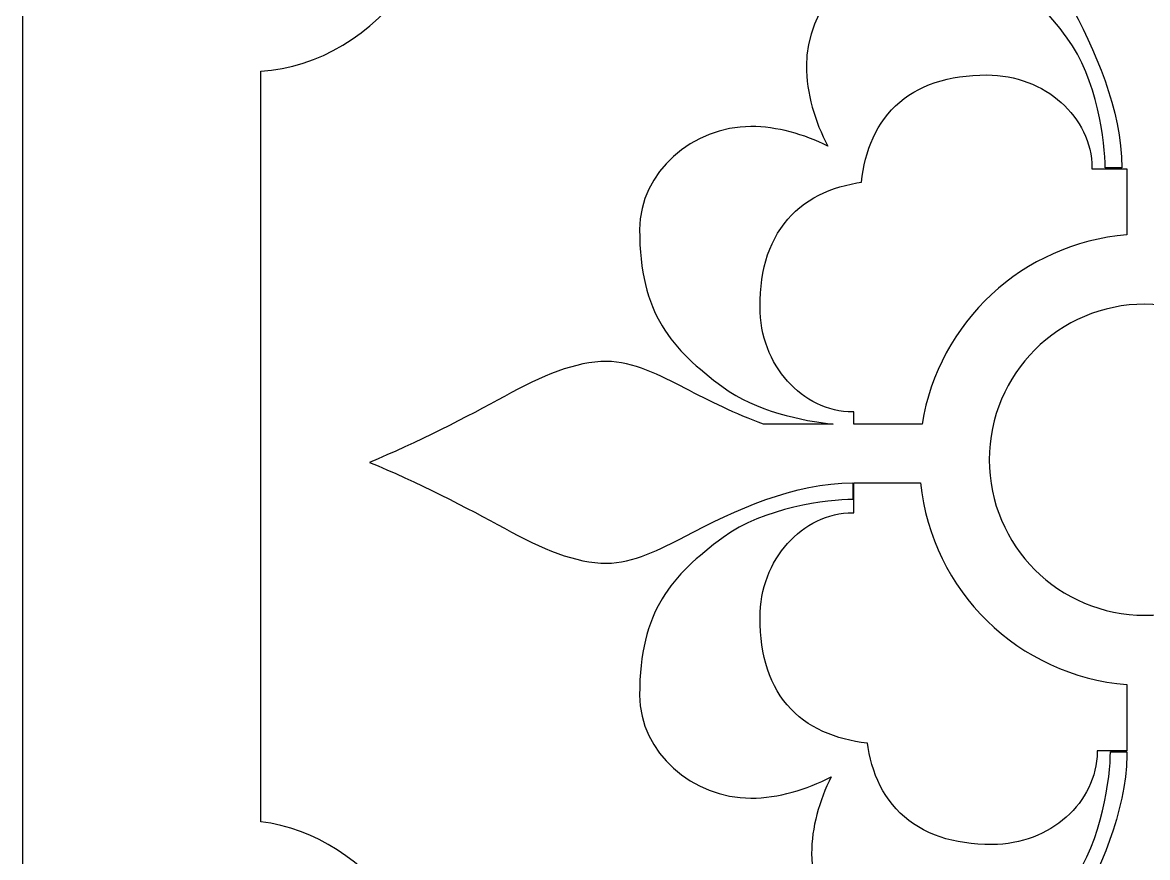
# Model space of a CAD drawing. Header units: centimetres. Extents: x 13.8 to 19.6, y -9 to 9.
# Drawn here: x 13.816 to 15.408, y 0.677 to 1.86 of the extents above; entities that cross this region are included whole.
import ezdxf

# ---------------------------------------------------------------- set-up
doc = ezdxf.new("R2010")
doc.units = ezdxf.units.CM
doc.header["$MEASUREMENT"] = 0
doc.layers.add('layer 1', color=7, linetype='Continuous')

msp = doc.modelspace()

# ---------------------------------------------------------------- linework, layer by layer
at = {"layer": 'layer 1', "color": 250, "lineweight": 30}
for points, knots in [([(13.81568, -9.00019), (13.81568, -9.00019), (13.81568, -7.7491), (13.81568, -7.7491), (13.81568, -7.7491), (13.81568, -7.7491), (13.81568, -7.63661), (13.81568, -7.63661), (13.81568, -7.63661), (13.81568, -7.63661), (13.81568, -7.23319), (13.81568, -7.23319), (13.81568, -7.23319), (13.81568, -7.23319), (13.81568, -7.03897), (13.81568, -7.03897), (13.81568, -7.03897), (13.81568, -7.03897), (13.81568, -5.26695), (13.81568, -5.26695), (13.81568, -5.26695), (13.81568, -5.26695), (13.81568, -5.15446), (13.81568, -5.15446), (13.81568, -5.15446), (13.81568, -5.15446), (13.81568, -4.75104), (13.81568, -4.75104), (13.81568, -4.75104), (13.81568, -4.75104), (13.81568, -4.55682), (13.81568, -4.55682), (13.81568, -4.55682), (13.81568, -4.55682), (13.81568, -2.7848), (13.81568, -2.7848), (13.81568, -2.7848), (13.81568, -2.7848), (13.81568, -2.67231), (13.81568, -2.67231), (13.81568, -2.67231), (13.81568, -2.67231), (13.81568, -2.26889), (13.81568, -2.26889), (13.81568, -2.26889), (13.81568, -2.26889), (13.81568, -2.07467), (13.81568, -2.07467), (13.81568, -2.07467), (13.81568, -2.07467), (13.81568, -0.30265), (13.81568, -0.30265), (13.81568, -0.30265), (13.81568, -0.30265), (13.81568, -0.19016), (13.81568, -0.19016), (13.81568, -0.19016), (13.81568, -0.19016), (13.81568, 0.21326), (13.81568, 0.21326), (13.81568, 0.21326), (13.81568, 0.21326), (13.81568, 0.40748), (13.81568, 0.40748), (13.81568, 0.40748), (13.81568, 0.40748), (13.81568, 2.1795), (13.81568, 2.1795), (13.81568, 2.1795), (13.81568, 2.1795), (13.81568, 2.29199), (13.81568, 2.29199), (13.81568, 2.29199), (13.81568, 2.29199), (13.81568, 2.69541), (13.81568, 2.69541), (13.81568, 2.69541), (13.81568, 2.69541), (13.81568, 2.88963), (13.81568, 2.88963), (13.81568, 2.88963), (13.81568, 2.88963), (13.81568, 4.66165), (13.81568, 4.66165), (13.81568, 4.66165), (13.81568, 4.66165), (13.81568, 4.77414), (13.81568, 4.77414), (13.81568, 4.77414), (13.81568, 4.77414), (13.81568, 5.17756), (13.81568, 5.17756), (13.81568, 5.17756), (13.81568, 5.17756), (13.81568, 5.37178), (13.81568, 5.37178), (13.81568, 5.37178), (13.81568, 5.37178), (13.81568, 7.1438), (13.81568, 7.1438), (13.81568, 7.1438), (13.81568, 7.1438), (13.81568, 7.25629), (13.81568, 7.25629), (13.81568, 7.25629), (13.81568, 7.25629), (13.81568, 7.65971), (13.81568, 7.65971), (13.81568, 7.65971), (13.81568, 7.65971), (13.81568, 7.85393), (13.81568, 7.85393), (13.81568, 7.85393), (13.81568, 7.85393), (13.81568, 9.00077), (13.81568, 9.00077), (13.81568, 9.00077), (13.81568, 9.00077), (14.6889, 9.00077), (14.6889, 9.00077), (14.6889, 9.00077), (14.6889, 9.00077), (14.8859, 9.00077), (14.8859, 9.00077), (14.8859, 9.00077), (14.8859, 9.00077), (15.37838, 9.00077), (15.37838, 9.00077), (15.37838, 9.00077), (15.37838, 9.00077), (15.46164, 9.00077), (15.46164, 9.00077), (15.46164, 9.00077), (15.46164, 9.00077), (15.9263, 9.00077), (15.9263, 9.00077), (15.9263, 9.00077), (15.9263, 9.00077), (16.1189, 9.00077), (16.1189, 9.00077), (16.1189, 9.00077), (16.1189, 9.00077), (17.32165, 9.00077), (17.32165, 9.00077), (17.32165, 9.00077), (17.32165, 9.00077), (17.51865, 9.00077), (17.51865, 9.00077), (17.51865, 9.00077), (17.51865, 9.00077), (18.01113, 9.00077), (18.01113, 9.00077), (18.01113, 9.00077), (18.01113, 9.00077), (18.09439, 9.00077), (18.09439, 9.00077), (18.09439, 9.00077), (18.09439, 9.00077), (18.55905, 9.00077), (18.55905, 9.00077), (18.55905, 9.00077), (18.55905, 9.00077), (18.75165, 9.00077), (18.75165, 9.00077), (18.75165, 9.00077), (18.75165, 9.00077), (19.62498, 9.00077), (19.62498, 9.00077), (19.62498, 9.00077), (19.62498, 9.00077), (19.62498, 7.78696), (19.62498, 7.78696), (19.62498, 7.78696), (19.62498, 7.78696), (19.62498, 7.67444), (19.62498, 7.67444), (19.62498, 7.67444), (19.62498, 7.67444), (19.62498, 7.27121), (19.62498, 7.27121), (19.62498, 7.27121), (19.62498, 7.27121), (19.62498, 7.0909), (19.62498, 7.0909), (19.62498, 7.0909), (19.62498, 7.0909), (19.62498, 5.25821), (19.62498, 5.25821), (19.62498, 5.25821), (19.62498, 5.25821), (19.62498, 5.1457), (19.62498, 5.1457), (19.62498, 5.1457), (19.62498, 5.1457), (19.62498, 4.74247), (19.62498, 4.74247), (19.62498, 4.74247), (19.62498, 4.74247), (19.62498, 4.56216), (19.62498, 4.56216), (19.62498, 4.56216), (19.62498, 4.56216), (19.62498, 2.79003), (19.62498, 2.79003), (19.62498, 2.79003), (19.62498, 2.79003), (19.62498, 2.67751), (19.62498, 2.67751), (19.62498, 2.67751), (19.62498, 2.67751), (19.62498, 2.27429), (19.62498, 2.27429), (19.62498, 2.27429), (19.62498, 2.27429), (19.62498, 2.09398), (19.62498, 2.09398), (19.62498, 2.09398), (19.62498, 2.09398), (19.62498, 0.32184), (19.62498, 0.32184), (19.62498, 0.32184), (19.62498, 0.32184), (19.62498, 0.20933), (19.62498, 0.20933), (19.62498, 0.20933), (19.62498, 0.20933), (19.62498, -0.1939), (19.62498, -0.1939), (19.62498, -0.1939), (19.62498, -0.1939), (19.62498, -0.37421), (19.62498, -0.37421), (19.62498, -0.37421), (19.62498, -0.37421), (19.62498, -2.14634), (19.62498, -2.14634), (19.62498, -2.14634), (19.62498, -2.14634), (19.62498, -2.25886), (19.62498, -2.25886), (19.62498, -2.25886), (19.62498, -2.25886), (19.62498, -2.66208), (19.62498, -2.66208), (19.62498, -2.66208), (19.62498, -2.66208), (19.62498, -2.84239), (19.62498, -2.84239), (19.62498, -2.84239), (19.62498, -2.84239), (19.62498, -4.61452), (19.62498, -4.61452), (19.62498, -4.61452), (19.62498, -4.61452), (19.62498, -4.72704), (19.62498, -4.72704), (19.62498, -4.72704), (19.62498, -4.72704), (19.62498, -5.13027), (19.62498, -5.13027), (19.62498, -5.13027), (19.62498, -5.13027), (19.62498, -5.31058), (19.62498, -5.31058), (19.62498, -5.31058), (19.62498, -5.31058), (19.62498, -7.08271), (19.62498, -7.08271), (19.62498, -7.08271), (19.62498, -7.08271), (19.62498, -7.19522), (19.62498, -7.19522), (19.62498, -7.19522), (19.62498, -7.19522), (19.62498, -7.59845), (19.62498, -7.59845), (19.62498, -7.59845), (19.62498, -7.59845), (19.62498, -7.77876), (19.62498, -7.77876), (19.62498, -7.77876), (19.62498, -7.77876), (19.62498, -9.00019), (19.62498, -9.00019), (19.62498, -9.00019), (19.62498, -9.00019), (18.75176, -9.00019), (18.75176, -9.00019), (18.75176, -9.00019), (18.75176, -9.00019), (18.55373, -9.00019), (18.55373, -9.00019), (18.55373, -9.00019), (18.55373, -9.00019), (18.09439, -9.00019), (18.09439, -9.00019), (18.09439, -9.00019), (18.09439, -9.00019), (18.01113, -9.00019), (18.01113, -9.00019), (18.01113, -9.00019), (18.01113, -9.00019), (17.51524, -9.00019), (17.51524, -9.00019), (17.51524, -9.00019), (17.51524, -9.00019), (17.32172, -9.00019), (17.32172, -9.00019), (17.32172, -9.00019), (17.32172, -9.00019), (16.11901, -9.00019), (16.11901, -9.00019), (16.11901, -9.00019), (16.11901, -9.00019), (15.92097, -9.00019), (15.92097, -9.00019), (15.92097, -9.00019), (15.92097, -9.00019), (15.46164, -9.00019), (15.46164, -9.00019), (15.46164, -9.00019), (15.46164, -9.00019), (15.37838, -9.00019), (15.37838, -9.00019), (15.37838, -9.00019), (15.37838, -9.00019), (14.88249, -9.00019), (14.88249, -9.00019), (14.88249, -9.00019), (14.88249, -9.00019), (14.68897, -9.00019), (14.68897, -9.00019), (14.68897, -9.00019), (14.68897, -9.00019), (13.81568, -9.00019), (13.81568, -9.00019)], [0, 0, 0, 0, 0.0117647, 0.0117647, 0.0117647, 0.0117647, 0.0235294, 0.0235294, 0.0235294, 0.0235294, 0.0352941, 0.0352941, 0.0352941, 0.0352941, 0.0470588, 0.0470588, 0.0470588, 0.0470588, 0.0588235, 0.0588235, 0.0588235, 0.0588235, 0.0705882, 0.0705882, 0.0705882, 0.0705882, 0.0823529, 0.0823529, 0.0823529, 0.0823529, 0.0941176, 0.0941176, 0.0941176, 0.0941176, 0.1058824, 0.1058824, 0.1058824, 0.1058824, 0.1176471, 0.1176471, 0.1176471, 0.1176471, 0.1294118, 0.1294118, 0.1294118, 0.1294118, 0.1411765, 0.1411765, 0.1411765, 0.1411765, 0.1529412, 0.1529412, 0.1529412, 0.1529412, 0.1647059, 0.1647059, 0.1647059, 0.1647059, 0.1764706, 0.1764706, 0.1764706, 0.1764706, 0.1882353, 0.1882353, 0.1882353, 0.1882353, 0.2, 0.2, 0.2, 0.2, 0.2117647, 0.2117647, 0.2117647, 0.2117647, 0.2235294, 0.2235294, 0.2235294, 0.2235294, 0.2352941, 0.2352941, 0.2352941, 0.2352941, 0.2470588, 0.2470588, 0.2470588, 0.2470588, 0.2588235, 0.2588235, 0.2588235, 0.2588235, 0.2705882, 0.2705882, 0.2705882, 0.2705882, 0.2823529, 0.2823529, 0.2823529, 0.2823529, 0.2941176, 0.2941176, 0.2941176, 0.2941176, 0.3058824, 0.3058824, 0.3058824, 0.3058824, 0.3176471, 0.3176471, 0.3176471, 0.3176471, 0.3294118, 0.3294118, 0.3294118, 0.3294118, 0.3411765, 0.3411765, 0.3411765, 0.3411765, 0.3529412, 0.3529412, 0.3529412, 0.3529412, 0.3647059, 0.3647059, 0.3647059, 0.3647059, 0.3764706, 0.3764706, 0.3764706, 0.3764706, 0.3882353, 0.3882353, 0.3882353, 0.3882353, 0.4, 0.4, 0.4, 0.4, 0.4117647, 0.4117647, 0.4117647, 0.4117647, 0.4235294, 0.4235294, 0.4235294, 0.4235294, 0.4352941, 0.4352941, 0.4352941, 0.4352941, 0.4470588, 0.4470588, 0.4470588, 0.4470588, 0.4588235, 0.4588235, 0.4588235, 0.4588235, 0.4705882, 0.4705882, 0.4705882, 0.4705882, 0.4823529, 0.4823529, 0.4823529, 0.4823529, 0.4941176, 0.4941176, 0.4941176, 0.4941176, 0.5058824, 0.5058824, 0.5058824, 0.5058824, 0.5176471, 0.5176471, 0.5176471, 0.5176471, 0.5294118, 0.5294118, 0.5294118, 0.5294118, 0.5411765, 0.5411765, 0.5411765, 0.5411765, 0.5529412, 0.5529412, 0.5529412, 0.5529412, 0.5647059, 0.5647059, 0.5647059, 0.5647059, 0.5764706, 0.5764706, 0.5764706, 0.5764706, 0.5882353, 0.5882353, 0.5882353, 0.5882353, 0.6, 0.6, 0.6, 0.6, 0.6117647, 0.6117647, 0.6117647, 0.6117647, 0.6235294, 0.6235294, 0.6235294, 0.6235294, 0.6352941, 0.6352941, 0.6352941, 0.6352941, 0.6470588, 0.6470588, 0.6470588, 0.6470588, 0.6588235, 0.6588235, 0.6588235, 0.6588235, 0.6705882, 0.6705882, 0.6705882, 0.6705882, 0.6823529, 0.6823529, 0.6823529, 0.6823529, 0.6941176, 0.6941176, 0.6941176, 0.6941176, 0.7058824, 0.7058824, 0.7058824, 0.7058824, 0.7176471, 0.7176471, 0.7176471, 0.7176471, 0.7294118, 0.7294118, 0.7294118, 0.7294118, 0.7411765, 0.7411765, 0.7411765, 0.7411765, 0.7529412, 0.7529412, 0.7529412, 0.7529412, 0.7647059, 0.7647059, 0.7647059, 0.7647059, 0.7764706, 0.7764706, 0.7764706, 0.7764706, 0.7882353, 0.7882353, 0.7882353, 0.7882353, 0.8, 0.8, 0.8, 0.8, 0.8117647, 0.8117647, 0.8117647, 0.8117647, 0.8235294, 0.8235294, 0.8235294, 0.8235294, 0.8352941, 0.8352941, 0.8352941, 0.8352941, 0.8470588, 0.8470588, 0.8470588, 0.8470588, 0.8588235, 0.8588235, 0.8588235, 0.8588235, 0.8705882, 0.8705882, 0.8705882, 0.8705882, 0.8823529, 0.8823529, 0.8823529, 0.8823529, 0.8941176, 0.8941176, 0.8941176, 0.8941176, 0.9058824, 0.9058824, 0.9058824, 0.9058824, 0.9176471, 0.9176471, 0.9176471, 0.9176471, 0.9294118, 0.9294118, 0.9294118, 0.9294118, 0.9411765, 0.9411765, 0.9411765, 0.9411765, 0.9529412, 0.9529412, 0.9529412, 0.9529412, 0.9647059, 0.9647059, 0.9647059, 0.9647059, 0.9764706, 0.9764706, 0.9764706, 0.9764706, 1, 1, 1, 1]), ([(14.15277, 0.72822), (14.30684, 0.7091), (14.42853, 0.54453), (14.43663, 0.34072), (14.43663, 0.34072), (14.65057, 0.33825), (14.82492, 0.21072), (14.84023, 0.04951), (14.84023, 0.04951), (14.84023, 0.04951), (15.0576, 0.11565), (15.0576, 0.11565), (15.0576, 0.11565), (15.0576, 0.11565), (15.30165, 0.04139), (15.30165, 0.04139), (15.30165, 0.04139), (15.30165, 0.04139), (15.36108, 0.24473), (15.36108, 0.24473), (15.36108, 0.24473), (15.34462, 0.27778), (15.32802, 0.30919), (15.31428, 0.33449), (15.31428, 0.33449), (15.2851, 0.38696), (15.2647, 0.43507), (15.2647, 0.47882), (15.2647, 0.47882), (15.2647, 0.51528), (15.2851, 0.55611), (15.30262, 0.58965), (15.30262, 0.58965), (15.33977, 0.65964), (15.37688, 0.7408), (15.37838, 0.82223), (15.37838, 0.82223), (15.37838, 0.82223), (15.37838, 0.82732), (15.37838, 0.82732), (15.37838, 0.82732), (15.37838, 0.82732), (15.35511, 0.82732), (15.35511, 0.82732), (15.35511, 0.82732), (15.35511, 0.79231), (15.34344, 0.70044), (15.30115, 0.6436), (15.30115, 0.6436), (15.2472, 0.57068), (15.19764, 0.5255), (15.07806, 0.5255), (15.07806, 0.5255), (14.9964, 0.5255), (14.93226, 0.60129), (14.93226, 0.68297), (14.93226, 0.68297), (14.93226, 0.71992), (14.94302, 0.75806), (14.96006, 0.79186), (14.96006, 0.79186), (14.92509, 0.77339), (14.88507, 0.76158), (14.84636, 0.76158), (14.84636, 0.76158), (14.76468, 0.76158), (14.68889, 0.82573), (14.68889, 0.90738), (14.68889, 0.90738), (14.68889, 1.02697), (14.73407, 1.07652), (14.80699, 1.13047), (14.80699, 1.13047), (14.86383, 1.17275), (14.9557, 1.18443), (14.99071, 1.18443), (14.99071, 1.18443), (14.99071, 1.18443), (14.99071, 1.20776), (14.99071, 1.20776), (14.99071, 1.20776), (14.90758, 1.20776), (14.82448, 1.16984), (14.75304, 1.13192), (14.75304, 1.13192), (14.7195, 1.11442), (14.67867, 1.09402), (14.64222, 1.09402), (14.64222, 1.09402), (14.59846, 1.09402), (14.55035, 1.11442), (14.49788, 1.1436), (14.49788, 1.1436), (14.44685, 1.17129), (14.37101, 1.21068), (14.30687, 1.2369), (14.30687, 1.2369), (14.37101, 1.26316), (14.44685, 1.30252), (14.49788, 1.33023), (14.49788, 1.33023), (14.55035, 1.35941), (14.59846, 1.37981), (14.64222, 1.37981), (14.64222, 1.37981), (14.67867, 1.37981), (14.7195, 1.35941), (14.75304, 1.34189), (14.75304, 1.34189), (14.78772, 1.32349), (14.82514, 1.30509), (14.86397, 1.29102), (14.86397, 1.29102), (14.86397, 1.29102), (14.96292, 1.29102), (14.96292, 1.29102), (14.96292, 1.29102), (14.91963, 1.29545), (14.85222, 1.30971), (14.80699, 1.34336), (14.80699, 1.34336), (14.73407, 1.39731), (14.68889, 1.44687), (14.68889, 1.56645), (14.68889, 1.56645), (14.68889, 1.64811), (14.76468, 1.71225), (14.84636, 1.71225), (14.84636, 1.71225), (14.88331, 1.71225), (14.92146, 1.7015), (14.95525, 1.68445), (14.95525, 1.68445), (14.93678, 1.71942), (14.92497, 1.75944), (14.92497, 1.79815), (14.92497, 1.79815), (14.92497, 1.87983), (14.98912, 1.95562), (15.07077, 1.95562), (15.07077, 1.95562), (15.19036, 1.95562), (15.23991, 1.91044), (15.29386, 1.83752), (15.29386, 1.83752), (15.33615, 1.78068), (15.34782, 1.6888), (15.34782, 1.6538), (15.34782, 1.6538), (15.34782, 1.6538), (15.37115, 1.6538), (15.37115, 1.6538), (15.37115, 1.6538), (15.37115, 1.73693), (15.33323, 1.82003), (15.29531, 1.89147), (15.29531, 1.89147), (15.27781, 1.92501), (15.25741, 1.96584), (15.25741, 2.00229), (15.25741, 2.00229), (15.25741, 2.04605), (15.27781, 2.09416), (15.30699, 2.14663), (15.30699, 2.14663), (15.324, 2.17796), (15.34541, 2.21865), (15.36548, 2.26024), (15.36548, 2.26024), (15.36548, 2.26024), (15.30165, 2.47866), (15.30165, 2.47866), (15.30165, 2.47866), (15.30165, 2.47866), (15.0576, 2.4044), (15.0576, 2.4044), (15.0576, 2.4044), (15.0576, 2.4044), (14.83843, 2.47109), (14.83843, 2.47109), (14.83843, 2.47109), (14.81503, 2.32056), (14.65249, 2.20262), (14.45196, 2.19465), (14.45196, 2.19465), (14.44944, 1.97721), (14.31774, 1.80065), (14.15277, 1.79043), (14.15277, 1.79043), (14.15277, 1.79043), (14.15277, 0.72822), (14.15277, 0.72822)], [0, 0, 0, 0, 0.0204082, 0.0204082, 0.0204082, 0.0204082, 0.0408163, 0.0408163, 0.0408163, 0.0408163, 0.0612245, 0.0612245, 0.0612245, 0.0612245, 0.0816327, 0.0816327, 0.0816327, 0.0816327, 0.1020408, 0.1020408, 0.1020408, 0.1020408, 0.122449, 0.122449, 0.122449, 0.122449, 0.1428571, 0.1428571, 0.1428571, 0.1428571, 0.1632653, 0.1632653, 0.1632653, 0.1632653, 0.1836735, 0.1836735, 0.1836735, 0.1836735, 0.2040816, 0.2040816, 0.2040816, 0.2040816, 0.2244898, 0.2244898, 0.2244898, 0.2244898, 0.244898, 0.244898, 0.244898, 0.244898, 0.2653061, 0.2653061, 0.2653061, 0.2653061, 0.2857143, 0.2857143, 0.2857143, 0.2857143, 0.3061224, 0.3061224, 0.3061224, 0.3061224, 0.3265306, 0.3265306, 0.3265306, 0.3265306, 0.3469388, 0.3469388, 0.3469388, 0.3469388, 0.3673469, 0.3673469, 0.3673469, 0.3673469, 0.3877551, 0.3877551, 0.3877551, 0.3877551, 0.4081633, 0.4081633, 0.4081633, 0.4081633, 0.4285714, 0.4285714, 0.4285714, 0.4285714, 0.4489796, 0.4489796, 0.4489796, 0.4489796, 0.4693878, 0.4693878, 0.4693878, 0.4693878, 0.4897959, 0.4897959, 0.4897959, 0.4897959, 0.5102041, 0.5102041, 0.5102041, 0.5102041, 0.5306122, 0.5306122, 0.5306122, 0.5306122, 0.5510204, 0.5510204, 0.5510204, 0.5510204, 0.5714286, 0.5714286, 0.5714286, 0.5714286, 0.5918367, 0.5918367, 0.5918367, 0.5918367, 0.6122449, 0.6122449, 0.6122449, 0.6122449, 0.6326531, 0.6326531, 0.6326531, 0.6326531, 0.6530612, 0.6530612, 0.6530612, 0.6530612, 0.6734694, 0.6734694, 0.6734694, 0.6734694, 0.6938776, 0.6938776, 0.6938776, 0.6938776, 0.7142857, 0.7142857, 0.7142857, 0.7142857, 0.7346939, 0.7346939, 0.7346939, 0.7346939, 0.755102, 0.755102, 0.755102, 0.755102, 0.7755102, 0.7755102, 0.7755102, 0.7755102, 0.7959184, 0.7959184, 0.7959184, 0.7959184, 0.8163265, 0.8163265, 0.8163265, 0.8163265, 0.8367347, 0.8367347, 0.8367347, 0.8367347, 0.8571429, 0.8571429, 0.8571429, 0.8571429, 0.877551, 0.877551, 0.877551, 0.877551, 0.8979592, 0.8979592, 0.8979592, 0.8979592, 0.9183673, 0.9183673, 0.9183673, 0.9183673, 0.9387755, 0.9387755, 0.9387755, 0.9387755, 0.9591837, 0.9591837, 0.9591837, 0.9591837, 1, 1, 1, 1]), ([(14.99198, 1.29102), (14.99198, 1.29102), (15.0887, 1.29102), (15.0887, 1.29102), (15.0887, 1.29102), (15.1116, 1.43509), (15.23089, 1.54708), (15.37838, 1.55877), (15.37838, 1.55877), (15.37838, 1.55877), (15.37838, 1.65253), (15.37838, 1.65253), (15.37838, 1.65253), (15.37838, 1.65253), (15.32902, 1.65253), (15.32902, 1.65253), (15.32902, 1.65253), (15.32902, 1.65253), (15.32902, 1.65432), (15.32902, 1.65432), (15.32902, 1.65432), (15.32902, 1.65432), (15.32884, 1.66047), (15.32884, 1.66047), (15.32884, 1.66047), (15.32884, 1.66047), (15.32824, 1.66708), (15.32824, 1.66708), (15.32824, 1.66708), (15.32824, 1.66708), (15.32726, 1.67361), (15.32726, 1.67361), (15.32726, 1.67361), (15.32726, 1.67361), (15.32592, 1.68006), (15.32592, 1.68006), (15.32592, 1.68006), (15.32592, 1.68006), (15.32421, 1.6864), (15.32421, 1.6864), (15.32421, 1.6864), (15.32421, 1.6864), (15.32217, 1.69262), (15.32217, 1.69262), (15.32217, 1.69262), (15.32217, 1.69262), (15.31979, 1.69871), (15.31979, 1.69871), (15.31979, 1.69871), (15.31979, 1.69871), (15.3171, 1.70467), (15.3171, 1.70467), (15.3171, 1.70467), (15.3171, 1.70467), (15.3141, 1.71049), (15.3141, 1.71049), (15.3141, 1.71049), (15.3141, 1.71049), (15.3108, 1.71614), (15.3108, 1.71614), (15.3108, 1.71614), (15.3108, 1.71614), (15.30722, 1.72163), (15.30722, 1.72163), (15.30722, 1.72163), (15.30722, 1.72163), (15.30336, 1.72696), (15.30336, 1.72696), (15.30336, 1.72696), (15.30336, 1.72696), (15.29923, 1.7321), (15.29923, 1.7321), (15.29923, 1.7321), (15.29923, 1.7321), (15.29485, 1.73706), (15.29485, 1.73706), (15.29485, 1.73706), (15.29485, 1.73706), (15.29022, 1.74183), (15.29022, 1.74183), (15.29022, 1.74183), (15.29022, 1.74183), (15.28533, 1.7464), (15.28533, 1.7464), (15.28533, 1.7464), (15.28533, 1.7464), (15.28021, 1.75076), (15.28021, 1.75076), (15.28021, 1.75076), (15.28021, 1.75076), (15.27487, 1.7549), (15.27487, 1.7549), (15.27487, 1.7549), (15.27487, 1.7549), (15.2693, 1.75882), (15.2693, 1.75882), (15.2693, 1.75882), (15.2693, 1.75882), (15.26352, 1.7625), (15.26352, 1.7625), (15.26352, 1.7625), (15.26352, 1.7625), (15.25753, 1.76595), (15.25753, 1.76595), (15.25753, 1.76595), (15.25753, 1.76595), (15.25134, 1.76914), (15.25134, 1.76914), (15.25134, 1.76914), (15.25134, 1.76914), (15.24495, 1.77207), (15.24495, 1.77207), (15.24495, 1.77207), (15.24495, 1.77207), (15.23838, 1.77474), (15.23838, 1.77474), (15.23838, 1.77474), (15.23838, 1.77474), (15.23163, 1.77712), (15.23163, 1.77712), (15.23163, 1.77712), (15.23163, 1.77712), (15.22471, 1.77922), (15.22471, 1.77922), (15.22471, 1.77922), (15.22471, 1.77922), (15.21763, 1.78101), (15.21763, 1.78101), (15.21763, 1.78101), (15.21763, 1.78101), (15.2104, 1.78251), (15.2104, 1.78251), (15.2104, 1.78251), (15.2104, 1.78251), (15.20302, 1.78368), (15.20302, 1.78368), (15.20302, 1.78368), (15.20302, 1.78368), (15.19552, 1.78453), (15.19552, 1.78453), (15.19552, 1.78453), (15.19552, 1.78453), (15.18789, 1.78504), (15.18789, 1.78504), (15.18789, 1.78504), (15.18789, 1.78504), (15.18025, 1.78522), (15.18025, 1.78522), (15.18025, 1.78522), (15.18025, 1.78522), (15.17017, 1.78505), (15.17017, 1.78505), (15.17017, 1.78505), (15.17017, 1.78505), (15.16046, 1.78457), (15.16046, 1.78457), (15.16046, 1.78457), (15.16046, 1.78457), (15.15099, 1.78376), (15.15099, 1.78376), (15.15099, 1.78376), (15.15099, 1.78376), (15.14177, 1.78261), (15.14177, 1.78261), (15.14177, 1.78261), (15.14177, 1.78261), (15.13278, 1.78113), (15.13278, 1.78113), (15.13278, 1.78113), (15.13278, 1.78113), (15.12404, 1.77931), (15.12404, 1.77931), (15.12404, 1.77931), (15.12404, 1.77931), (15.11553, 1.77713), (15.11553, 1.77713), (15.11553, 1.77713), (15.11553, 1.77713), (15.10727, 1.7746), (15.10727, 1.7746), (15.10727, 1.7746), (15.10727, 1.7746), (15.09925, 1.7717), (15.09925, 1.7717), (15.09925, 1.7717), (15.09925, 1.7717), (15.0915, 1.76845), (15.0915, 1.76845), (15.0915, 1.76845), (15.0915, 1.76845), (15.08401, 1.76483), (15.08401, 1.76483), (15.08401, 1.76483), (15.08401, 1.76483), (15.0768, 1.76084), (15.0768, 1.76084), (15.0768, 1.76084), (15.0768, 1.76084), (15.06988, 1.75649), (15.06988, 1.75649), (15.06988, 1.75649), (15.06988, 1.75649), (15.06327, 1.75179), (15.06327, 1.75179), (15.06327, 1.75179), (15.06327, 1.75179), (15.05699, 1.74675), (15.05699, 1.74675), (15.05699, 1.74675), (15.05699, 1.74675), (15.05105, 1.74138), (15.05105, 1.74138), (15.05105, 1.74138), (15.05105, 1.74138), (15.04544, 1.7357), (15.04544, 1.7357), (15.04544, 1.7357), (15.04544, 1.7357), (15.04019, 1.72972), (15.04019, 1.72972), (15.04019, 1.72972), (15.04019, 1.72972), (15.03531, 1.72348), (15.03531, 1.72348), (15.03531, 1.72348), (15.03531, 1.72348), (15.03078, 1.71699), (15.03078, 1.71699), (15.03078, 1.71699), (15.03078, 1.71699), (15.02662, 1.71027), (15.02662, 1.71027), (15.02662, 1.71027), (15.02662, 1.71027), (15.02281, 1.70334), (15.02281, 1.70334), (15.02281, 1.70334), (15.02281, 1.70334), (15.01934, 1.69621), (15.01934, 1.69621), (15.01934, 1.69621), (15.01934, 1.69621), (15.01621, 1.68891), (15.01621, 1.68891), (15.01621, 1.68891), (15.01621, 1.68891), (15.01341, 1.68144), (15.01341, 1.68144), (15.01341, 1.68144), (15.01341, 1.68144), (15.01091, 1.67382), (15.01091, 1.67382), (15.01091, 1.67382), (15.01091, 1.67382), (15.00872, 1.66605), (15.00872, 1.66605), (15.00872, 1.66605), (15.00872, 1.66605), (15.00682, 1.65814), (15.00682, 1.65814), (15.00682, 1.65814), (15.00682, 1.65814), (15.00519, 1.65009), (15.00519, 1.65009), (15.00519, 1.65009), (15.00519, 1.65009), (15.00383, 1.64191), (15.00383, 1.64191), (15.00383, 1.64191), (15.00383, 1.64191), (15.00272, 1.63359), (15.00272, 1.63359), (15.00272, 1.63359), (15.00272, 1.63359), (15.00269, 1.63335), (15.00269, 1.63335), (15.00269, 1.63335), (15.00269, 1.63335), (14.99643, 1.63236), (14.99643, 1.63236), (14.99643, 1.63236), (14.99643, 1.63236), (14.98828, 1.63079), (14.98828, 1.63079), (14.98828, 1.63079), (14.98828, 1.63079), (14.98027, 1.62894), (14.98027, 1.62894), (14.98027, 1.62894), (14.98027, 1.62894), (14.9724, 1.62679), (14.9724, 1.62679), (14.9724, 1.62679), (14.9724, 1.62679), (14.96468, 1.62435), (14.96468, 1.62435), (14.96468, 1.62435), (14.96468, 1.62435), (14.95712, 1.62159), (14.95712, 1.62159), (14.95712, 1.62159), (14.95712, 1.62159), (14.94971, 1.6185), (14.94971, 1.6185), (14.94971, 1.6185), (14.94971, 1.6185), (14.94249, 1.61507), (14.94249, 1.61507), (14.94249, 1.61507), (14.94249, 1.61507), (14.93547, 1.61129), (14.93547, 1.61129), (14.93547, 1.61129), (14.93547, 1.61129), (14.92865, 1.60716), (14.92865, 1.60716), (14.92865, 1.60716), (14.92865, 1.60716), (14.92206, 1.60266), (14.92206, 1.60266), (14.92206, 1.60266), (14.92206, 1.60266), (14.91573, 1.59779), (14.91573, 1.59779), (14.91573, 1.59779), (14.91573, 1.59779), (14.90966, 1.59255), (14.90966, 1.59255), (14.90966, 1.59255), (14.90966, 1.59255), (14.90389, 1.58695), (14.90389, 1.58695), (14.90389, 1.58695), (14.90389, 1.58695), (14.89843, 1.581), (14.89843, 1.581), (14.89843, 1.581), (14.89843, 1.581), (14.8933, 1.57471), (14.8933, 1.57471), (14.8933, 1.57471), (14.8933, 1.57471), (14.88852, 1.56808), (14.88852, 1.56808), (14.88852, 1.56808), (14.88852, 1.56808), (14.88409, 1.56114), (14.88409, 1.56114), (14.88409, 1.56114), (14.88409, 1.56114), (14.88004, 1.5539), (14.88004, 1.5539), (14.88004, 1.5539), (14.88004, 1.5539), (14.87635, 1.54637), (14.87635, 1.54637), (14.87635, 1.54637), (14.87635, 1.54637), (14.87304, 1.53857), (14.87304, 1.53857), (14.87304, 1.53857), (14.87304, 1.53857), (14.87009, 1.5305), (14.87009, 1.5305), (14.87009, 1.5305), (14.87009, 1.5305), (14.86752, 1.52219), (14.86752, 1.52219), (14.86752, 1.52219), (14.86752, 1.52219), (14.8653, 1.51362), (14.8653, 1.51362), (14.8653, 1.51362), (14.8653, 1.51362), (14.86345, 1.50481), (14.86345, 1.50481), (14.86345, 1.50481), (14.86345, 1.50481), (14.86194, 1.49576), (14.86194, 1.49576), (14.86194, 1.49576), (14.86194, 1.49576), (14.86077, 1.48647), (14.86077, 1.48647), (14.86077, 1.48647), (14.86077, 1.48647), (14.85995, 1.47693), (14.85995, 1.47693), (14.85995, 1.47693), (14.85995, 1.47693), (14.85946, 1.46713), (14.85946, 1.46713), (14.85946, 1.46713), (14.85946, 1.46713), (14.85929, 1.45698), (14.85929, 1.45698), (14.85929, 1.45698), (14.85929, 1.45698), (14.85946, 1.44934), (14.85946, 1.44934), (14.85946, 1.44934), (14.85946, 1.44934), (14.85998, 1.44171), (14.85998, 1.44171), (14.85998, 1.44171), (14.85998, 1.44171), (14.86083, 1.4342), (14.86083, 1.4342), (14.86083, 1.4342), (14.86083, 1.4342), (14.862, 1.42683), (14.862, 1.42683), (14.862, 1.42683), (14.862, 1.42683), (14.86349, 1.41959), (14.86349, 1.41959), (14.86349, 1.41959), (14.86349, 1.41959), (14.86529, 1.41251), (14.86529, 1.41251), (14.86529, 1.41251), (14.86529, 1.41251), (14.86739, 1.40558), (14.86739, 1.40558), (14.86739, 1.40558), (14.86739, 1.40558), (14.86977, 1.39884), (14.86977, 1.39884), (14.86977, 1.39884), (14.86977, 1.39884), (14.87243, 1.39227), (14.87243, 1.39227), (14.87243, 1.39227), (14.87243, 1.39227), (14.87536, 1.38589), (14.87536, 1.38589), (14.87536, 1.38589), (14.87536, 1.38589), (14.87856, 1.37969), (14.87856, 1.37969), (14.87856, 1.37969), (14.87856, 1.37969), (14.882, 1.3737), (14.882, 1.3737), (14.882, 1.3737), (14.882, 1.3737), (14.88568, 1.36791), (14.88568, 1.36791), (14.88568, 1.36791), (14.88568, 1.36791), (14.88961, 1.36234), (14.88961, 1.36234), (14.88961, 1.36234), (14.88961, 1.36234), (14.89375, 1.35699), (14.89375, 1.35699), (14.89375, 1.35699), (14.89375, 1.35699), (14.89811, 1.35188), (14.89811, 1.35188), (14.89811, 1.35188), (14.89811, 1.35188), (14.90267, 1.347), (14.90267, 1.347), (14.90267, 1.347), (14.90267, 1.347), (14.90744, 1.34236), (14.90744, 1.34236), (14.90744, 1.34236), (14.90744, 1.34236), (14.9124, 1.33797), (14.9124, 1.33797), (14.9124, 1.33797), (14.9124, 1.33797), (14.91755, 1.33385), (14.91755, 1.33385), (14.91755, 1.33385), (14.91755, 1.33385), (14.92287, 1.32999), (14.92287, 1.32999), (14.92287, 1.32999), (14.92287, 1.32999), (14.92837, 1.3264), (14.92837, 1.3264), (14.92837, 1.3264), (14.92837, 1.3264), (14.93402, 1.3231), (14.93402, 1.3231), (14.93402, 1.3231), (14.93402, 1.3231), (14.93983, 1.32011), (14.93983, 1.32011), (14.93983, 1.32011), (14.93983, 1.32011), (14.94578, 1.31742), (14.94578, 1.31742), (14.94578, 1.31742), (14.94578, 1.31742), (14.95187, 1.31504), (14.95187, 1.31504), (14.95187, 1.31504), (14.95187, 1.31504), (14.9581, 1.31299), (14.9581, 1.31299), (14.9581, 1.31299), (14.9581, 1.31299), (14.96444, 1.31129), (14.96444, 1.31129), (14.96444, 1.31129), (14.96444, 1.31129), (14.97089, 1.30994), (14.97089, 1.30994), (14.97089, 1.30994), (14.97089, 1.30994), (14.97743, 1.30896), (14.97743, 1.30896), (14.97743, 1.30896), (14.97743, 1.30896), (14.98404, 1.30837), (14.98404, 1.30837), (14.98404, 1.30837), (14.98404, 1.30837), (14.9902, 1.30818), (14.9902, 1.30818), (14.9902, 1.30818), (14.9902, 1.30818), (14.99198, 1.30818), (14.99198, 1.30818), (14.99198, 1.30818), (14.99198, 1.30818), (14.99198, 1.29102), (14.99198, 1.29102)], [0, 0, 0, 0, 0.0074627, 0.0074627, 0.0074627, 0.0074627, 0.0149254, 0.0149254, 0.0149254, 0.0149254, 0.0223881, 0.0223881, 0.0223881, 0.0223881, 0.0298507, 0.0298507, 0.0298507, 0.0298507, 0.0373134, 0.0373134, 0.0373134, 0.0373134, 0.0447761, 0.0447761, 0.0447761, 0.0447761, 0.0522388, 0.0522388, 0.0522388, 0.0522388, 0.0597015, 0.0597015, 0.0597015, 0.0597015, 0.0671642, 0.0671642, 0.0671642, 0.0671642, 0.0746269, 0.0746269, 0.0746269, 0.0746269, 0.0820896, 0.0820896, 0.0820896, 0.0820896, 0.0895522, 0.0895522, 0.0895522, 0.0895522, 0.0970149, 0.0970149, 0.0970149, 0.0970149, 0.1044776, 0.1044776, 0.1044776, 0.1044776, 0.1119403, 0.1119403, 0.1119403, 0.1119403, 0.119403, 0.119403, 0.119403, 0.119403, 0.1268657, 0.1268657, 0.1268657, 0.1268657, 0.1343284, 0.1343284, 0.1343284, 0.1343284, 0.141791, 0.141791, 0.141791, 0.141791, 0.1492537, 0.1492537, 0.1492537, 0.1492537, 0.1567164, 0.1567164, 0.1567164, 0.1567164, 0.1641791, 0.1641791, 0.1641791, 0.1641791, 0.1716418, 0.1716418, 0.1716418, 0.1716418, 0.1791045, 0.1791045, 0.1791045, 0.1791045, 0.1865672, 0.1865672, 0.1865672, 0.1865672, 0.1940299, 0.1940299, 0.1940299, 0.1940299, 0.2014925, 0.2014925, 0.2014925, 0.2014925, 0.2089552, 0.2089552, 0.2089552, 0.2089552, 0.2164179, 0.2164179, 0.2164179, 0.2164179, 0.2238806, 0.2238806, 0.2238806, 0.2238806, 0.2313433, 0.2313433, 0.2313433, 0.2313433, 0.238806, 0.238806, 0.238806, 0.238806, 0.2462687, 0.2462687, 0.2462687, 0.2462687, 0.2537313, 0.2537313, 0.2537313, 0.2537313, 0.261194, 0.261194, 0.261194, 0.261194, 0.2686567, 0.2686567, 0.2686567, 0.2686567, 0.2761194, 0.2761194, 0.2761194, 0.2761194, 0.2835821, 0.2835821, 0.2835821, 0.2835821, 0.2910448, 0.2910448, 0.2910448, 0.2910448, 0.2985075, 0.2985075, 0.2985075, 0.2985075, 0.3059701, 0.3059701, 0.3059701, 0.3059701, 0.3134328, 0.3134328, 0.3134328, 0.3134328, 0.3208955, 0.3208955, 0.3208955, 0.3208955, 0.3283582, 0.3283582, 0.3283582, 0.3283582, 0.3358209, 0.3358209, 0.3358209, 0.3358209, 0.3432836, 0.3432836, 0.3432836, 0.3432836, 0.3507463, 0.3507463, 0.3507463, 0.3507463, 0.358209, 0.358209, 0.358209, 0.358209, 0.3656716, 0.3656716, 0.3656716, 0.3656716, 0.3731343, 0.3731343, 0.3731343, 0.3731343, 0.380597, 0.380597, 0.380597, 0.380597, 0.3880597, 0.3880597, 0.3880597, 0.3880597, 0.3955224, 0.3955224, 0.3955224, 0.3955224, 0.4029851, 0.4029851, 0.4029851, 0.4029851, 0.4104478, 0.4104478, 0.4104478, 0.4104478, 0.4179104, 0.4179104, 0.4179104, 0.4179104, 0.4253731, 0.4253731, 0.4253731, 0.4253731, 0.4328358, 0.4328358, 0.4328358, 0.4328358, 0.4402985, 0.4402985, 0.4402985, 0.4402985, 0.4477612, 0.4477612, 0.4477612, 0.4477612, 0.4552239, 0.4552239, 0.4552239, 0.4552239, 0.4626866, 0.4626866, 0.4626866, 0.4626866, 0.4701493, 0.4701493, 0.4701493, 0.4701493, 0.4776119, 0.4776119, 0.4776119, 0.4776119, 0.4850746, 0.4850746, 0.4850746, 0.4850746, 0.4925373, 0.4925373, 0.4925373, 0.4925373, 0.5, 0.5, 0.5, 0.5, 0.5074627, 0.5074627, 0.5074627, 0.5074627, 0.5149254, 0.5149254, 0.5149254, 0.5149254, 0.5223881, 0.5223881, 0.5223881, 0.5223881, 0.5298507, 0.5298507, 0.5298507, 0.5298507, 0.5373134, 0.5373134, 0.5373134, 0.5373134, 0.5447761, 0.5447761, 0.5447761, 0.5447761, 0.5522388, 0.5522388, 0.5522388, 0.5522388, 0.5597015, 0.5597015, 0.5597015, 0.5597015, 0.5671642, 0.5671642, 0.5671642, 0.5671642, 0.5746269, 0.5746269, 0.5746269, 0.5746269, 0.5820896, 0.5820896, 0.5820896, 0.5820896, 0.5895522, 0.5895522, 0.5895522, 0.5895522, 0.5970149, 0.5970149, 0.5970149, 0.5970149, 0.6044776, 0.6044776, 0.6044776, 0.6044776, 0.6119403, 0.6119403, 0.6119403, 0.6119403, 0.619403, 0.619403, 0.619403, 0.619403, 0.6268657, 0.6268657, 0.6268657, 0.6268657, 0.6343284, 0.6343284, 0.6343284, 0.6343284, 0.641791, 0.641791, 0.641791, 0.641791, 0.6492537, 0.6492537, 0.6492537, 0.6492537, 0.6567164, 0.6567164, 0.6567164, 0.6567164, 0.6641791, 0.6641791, 0.6641791, 0.6641791, 0.6716418, 0.6716418, 0.6716418, 0.6716418, 0.6791045, 0.6791045, 0.6791045, 0.6791045, 0.6865672, 0.6865672, 0.6865672, 0.6865672, 0.6940299, 0.6940299, 0.6940299, 0.6940299, 0.7014925, 0.7014925, 0.7014925, 0.7014925, 0.7089552, 0.7089552, 0.7089552, 0.7089552, 0.7164179, 0.7164179, 0.7164179, 0.7164179, 0.7238806, 0.7238806, 0.7238806, 0.7238806, 0.7313433, 0.7313433, 0.7313433, 0.7313433, 0.738806, 0.738806, 0.738806, 0.738806, 0.7462687, 0.7462687, 0.7462687, 0.7462687, 0.7537313, 0.7537313, 0.7537313, 0.7537313, 0.761194, 0.761194, 0.761194, 0.761194, 0.7686567, 0.7686567, 0.7686567, 0.7686567, 0.7761194, 0.7761194, 0.7761194, 0.7761194, 0.7835821, 0.7835821, 0.7835821, 0.7835821, 0.7910448, 0.7910448, 0.7910448, 0.7910448, 0.7985075, 0.7985075, 0.7985075, 0.7985075, 0.8059701, 0.8059701, 0.8059701, 0.8059701, 0.8134328, 0.8134328, 0.8134328, 0.8134328, 0.8208955, 0.8208955, 0.8208955, 0.8208955, 0.8283582, 0.8283582, 0.8283582, 0.8283582, 0.8358209, 0.8358209, 0.8358209, 0.8358209, 0.8432836, 0.8432836, 0.8432836, 0.8432836, 0.8507463, 0.8507463, 0.8507463, 0.8507463, 0.858209, 0.858209, 0.858209, 0.858209, 0.8656716, 0.8656716, 0.8656716, 0.8656716, 0.8731343, 0.8731343, 0.8731343, 0.8731343, 0.880597, 0.880597, 0.880597, 0.880597, 0.8880597, 0.8880597, 0.8880597, 0.8880597, 0.8955224, 0.8955224, 0.8955224, 0.8955224, 0.9029851, 0.9029851, 0.9029851, 0.9029851, 0.9104478, 0.9104478, 0.9104478, 0.9104478, 0.9179104, 0.9179104, 0.9179104, 0.9179104, 0.9253731, 0.9253731, 0.9253731, 0.9253731, 0.9328358, 0.9328358, 0.9328358, 0.9328358, 0.9402985, 0.9402985, 0.9402985, 0.9402985, 0.9477612, 0.9477612, 0.9477612, 0.9477612, 0.9552239, 0.9552239, 0.9552239, 0.9552239, 0.9626866, 0.9626866, 0.9626866, 0.9626866, 0.9701493, 0.9701493, 0.9701493, 0.9701493, 0.9776119, 0.9776119, 0.9776119, 0.9776119, 0.9850746, 0.9850746, 0.9850746, 0.9850746, 1, 1, 1, 1]), ([(15.18374, 1.24056), (15.18374, 1.36216), (15.28235, 1.46077), (15.40395, 1.46077), (15.40395, 1.46077), (15.52555, 1.46077), (15.62416, 1.36216), (15.62416, 1.24056), (15.62416, 1.24056), (15.62416, 1.11896), (15.52555, 1.02035), (15.40395, 1.02035), (15.40395, 1.02035), (15.28235, 1.02035), (15.18374, 1.11896), (15.18374, 1.24056)], [0, 0, 0, 0, 0.2, 0.2, 0.2, 0.2, 0.4, 0.4, 0.4, 0.4, 0.6, 0.6, 0.6, 0.6, 1, 1, 1, 1]), ([(15.0864, 1.20776), (15.0864, 1.20776), (14.99198, 1.20776), (14.99198, 1.20776), (14.99198, 1.20776), (14.99198, 1.20776), (14.99198, 1.16563), (14.99198, 1.16563), (14.99198, 1.16563), (14.99198, 1.16563), (14.99019, 1.16563), (14.99019, 1.16563), (14.99019, 1.16563), (14.99019, 1.16563), (14.98403, 1.16544), (14.98403, 1.16544), (14.98403, 1.16544), (14.98403, 1.16544), (14.97742, 1.16485), (14.97742, 1.16485), (14.97742, 1.16485), (14.97742, 1.16485), (14.97089, 1.16387), (14.97089, 1.16387), (14.97089, 1.16387), (14.97089, 1.16387), (14.96444, 1.16253), (14.96444, 1.16253), (14.96444, 1.16253), (14.96444, 1.16253), (14.9581, 1.16082), (14.9581, 1.16082), (14.9581, 1.16082), (14.9581, 1.16082), (14.95188, 1.15878), (14.95188, 1.15878), (14.95188, 1.15878), (14.95188, 1.15878), (14.94579, 1.1564), (14.94579, 1.1564), (14.94579, 1.1564), (14.94579, 1.1564), (14.93983, 1.15371), (14.93983, 1.15371), (14.93983, 1.15371), (14.93983, 1.15371), (14.93402, 1.15071), (14.93402, 1.15071), (14.93402, 1.15071), (14.93402, 1.15071), (14.92837, 1.14741), (14.92837, 1.14741), (14.92837, 1.14741), (14.92837, 1.14741), (14.92287, 1.14383), (14.92287, 1.14383), (14.92287, 1.14383), (14.92287, 1.14383), (14.91755, 1.13997), (14.91755, 1.13997), (14.91755, 1.13997), (14.91755, 1.13997), (14.9124, 1.13585), (14.9124, 1.13585), (14.9124, 1.13585), (14.9124, 1.13585), (14.90744, 1.13146), (14.90744, 1.13146), (14.90744, 1.13146), (14.90744, 1.13146), (14.90267, 1.12682), (14.90267, 1.12682), (14.90267, 1.12682), (14.90267, 1.12682), (14.89811, 1.12194), (14.89811, 1.12194), (14.89811, 1.12194), (14.89811, 1.12194), (14.89375, 1.11682), (14.89375, 1.11682), (14.89375, 1.11682), (14.89375, 1.11682), (14.88961, 1.11148), (14.88961, 1.11148), (14.88961, 1.11148), (14.88961, 1.11148), (14.88569, 1.10591), (14.88569, 1.10591), (14.88569, 1.10591), (14.88569, 1.10591), (14.882, 1.10013), (14.882, 1.10013), (14.882, 1.10013), (14.882, 1.10013), (14.87856, 1.09413), (14.87856, 1.09413), (14.87856, 1.09413), (14.87856, 1.09413), (14.87536, 1.08794), (14.87536, 1.08794), (14.87536, 1.08794), (14.87536, 1.08794), (14.87243, 1.08156), (14.87243, 1.08156), (14.87243, 1.08156), (14.87243, 1.08156), (14.86977, 1.07499), (14.86977, 1.07499), (14.86977, 1.07499), (14.86977, 1.07499), (14.86738, 1.06824), (14.86738, 1.06824), (14.86738, 1.06824), (14.86738, 1.06824), (14.86529, 1.06132), (14.86529, 1.06132), (14.86529, 1.06132), (14.86529, 1.06132), (14.86349, 1.05424), (14.86349, 1.05424), (14.86349, 1.05424), (14.86349, 1.05424), (14.862, 1.047), (14.862, 1.047), (14.862, 1.047), (14.862, 1.047), (14.86083, 1.03963), (14.86083, 1.03963), (14.86083, 1.03963), (14.86083, 1.03963), (14.85998, 1.03212), (14.85998, 1.03212), (14.85998, 1.03212), (14.85998, 1.03212), (14.85946, 1.02449), (14.85946, 1.02449), (14.85946, 1.02449), (14.85946, 1.02449), (14.85929, 1.01686), (14.85929, 1.01686), (14.85929, 1.01686), (14.85929, 1.01686), (14.85945, 1.00678), (14.85945, 1.00678), (14.85945, 1.00678), (14.85945, 1.00678), (14.85994, 0.99707), (14.85994, 0.99707), (14.85994, 0.99707), (14.85994, 0.99707), (14.86075, 0.9876), (14.86075, 0.9876), (14.86075, 0.9876), (14.86075, 0.9876), (14.86189, 0.97838), (14.86189, 0.97838), (14.86189, 0.97838), (14.86189, 0.97838), (14.86337, 0.96939), (14.86337, 0.96939), (14.86337, 0.96939), (14.86337, 0.96939), (14.8652, 0.96065), (14.8652, 0.96065), (14.8652, 0.96065), (14.8652, 0.96065), (14.86738, 0.95214), (14.86738, 0.95214), (14.86738, 0.95214), (14.86738, 0.95214), (14.86991, 0.94388), (14.86991, 0.94388), (14.86991, 0.94388), (14.86991, 0.94388), (14.8728, 0.93587), (14.8728, 0.93587), (14.8728, 0.93587), (14.8728, 0.93587), (14.87606, 0.92811), (14.87606, 0.92811), (14.87606, 0.92811), (14.87606, 0.92811), (14.87968, 0.92061), (14.87968, 0.92061), (14.87968, 0.92061), (14.87968, 0.92061), (14.88367, 0.91341), (14.88367, 0.91341), (14.88367, 0.91341), (14.88367, 0.91341), (14.88801, 0.9065), (14.88801, 0.9065), (14.88801, 0.9065), (14.88801, 0.9065), (14.89271, 0.89988), (14.89271, 0.89988), (14.89271, 0.89988), (14.89271, 0.89988), (14.89776, 0.8936), (14.89776, 0.8936), (14.89776, 0.8936), (14.89776, 0.8936), (14.90313, 0.88766), (14.90313, 0.88766), (14.90313, 0.88766), (14.90313, 0.88766), (14.9088, 0.88206), (14.9088, 0.88206), (14.9088, 0.88206), (14.9088, 0.88206), (14.91478, 0.87681), (14.91478, 0.87681), (14.91478, 0.87681), (14.91478, 0.87681), (14.92102, 0.87192), (14.92102, 0.87192), (14.92102, 0.87192), (14.92102, 0.87192), (14.92751, 0.8674), (14.92751, 0.8674), (14.92751, 0.8674), (14.92751, 0.8674), (14.93423, 0.86323), (14.93423, 0.86323), (14.93423, 0.86323), (14.93423, 0.86323), (14.94117, 0.85942), (14.94117, 0.85942), (14.94117, 0.85942), (14.94117, 0.85942), (14.94829, 0.85595), (14.94829, 0.85595), (14.94829, 0.85595), (14.94829, 0.85595), (14.95559, 0.85283), (14.95559, 0.85283), (14.95559, 0.85283), (14.95559, 0.85283), (14.96306, 0.85002), (14.96306, 0.85002), (14.96306, 0.85002), (14.96306, 0.85002), (14.97068, 0.84753), (14.97068, 0.84753), (14.97068, 0.84753), (14.97068, 0.84753), (14.97846, 0.84533), (14.97846, 0.84533), (14.97846, 0.84533), (14.97846, 0.84533), (14.98637, 0.84343), (14.98637, 0.84343), (14.98637, 0.84343), (14.98637, 0.84343), (14.99441, 0.8418), (14.99441, 0.8418), (14.99441, 0.8418), (14.99441, 0.8418), (15.00259, 0.84044), (15.00259, 0.84044), (15.00259, 0.84044), (15.00259, 0.84044), (15.01091, 0.83933), (15.01091, 0.83933), (15.01091, 0.83933), (15.01091, 0.83933), (15.01115, 0.83931), (15.01115, 0.83931), (15.01115, 0.83931), (15.01115, 0.83931), (15.01214, 0.83304), (15.01214, 0.83304), (15.01214, 0.83304), (15.01214, 0.83304), (15.01371, 0.82489), (15.01371, 0.82489), (15.01371, 0.82489), (15.01371, 0.82489), (15.01557, 0.81688), (15.01557, 0.81688), (15.01557, 0.81688), (15.01557, 0.81688), (15.01771, 0.80901), (15.01771, 0.80901), (15.01771, 0.80901), (15.01771, 0.80901), (15.02015, 0.80129), (15.02015, 0.80129), (15.02015, 0.80129), (15.02015, 0.80129), (15.02292, 0.79373), (15.02292, 0.79373), (15.02292, 0.79373), (15.02292, 0.79373), (15.026, 0.78633), (15.026, 0.78633), (15.026, 0.78633), (15.026, 0.78633), (15.02943, 0.77911), (15.02943, 0.77911), (15.02943, 0.77911), (15.02943, 0.77911), (15.03321, 0.77208), (15.03321, 0.77208), (15.03321, 0.77208), (15.03321, 0.77208), (15.03735, 0.76526), (15.03735, 0.76526), (15.03735, 0.76526), (15.03735, 0.76526), (15.04185, 0.75867), (15.04185, 0.75867), (15.04185, 0.75867), (15.04185, 0.75867), (15.04672, 0.75233), (15.04672, 0.75233), (15.04672, 0.75233), (15.04672, 0.75233), (15.05196, 0.74627), (15.05196, 0.74627), (15.05196, 0.74627), (15.05196, 0.74627), (15.05755, 0.7405), (15.05755, 0.7405), (15.05755, 0.7405), (15.05755, 0.7405), (15.0635, 0.73504), (15.0635, 0.73504), (15.0635, 0.73504), (15.0635, 0.73504), (15.06979, 0.72991), (15.06979, 0.72991), (15.06979, 0.72991), (15.06979, 0.72991), (15.07642, 0.72513), (15.07642, 0.72513), (15.07642, 0.72513), (15.07642, 0.72513), (15.08337, 0.7207), (15.08337, 0.7207), (15.08337, 0.7207), (15.08337, 0.7207), (15.09061, 0.71665), (15.09061, 0.71665), (15.09061, 0.71665), (15.09061, 0.71665), (15.09814, 0.71296), (15.09814, 0.71296), (15.09814, 0.71296), (15.09814, 0.71296), (15.10594, 0.70965), (15.10594, 0.70965), (15.10594, 0.70965), (15.10594, 0.70965), (15.114, 0.70671), (15.114, 0.70671), (15.114, 0.70671), (15.114, 0.70671), (15.12232, 0.70413), (15.12232, 0.70413), (15.12232, 0.70413), (15.12232, 0.70413), (15.13088, 0.70192), (15.13088, 0.70192), (15.13088, 0.70192), (15.13088, 0.70192), (15.13969, 0.70006), (15.13969, 0.70006), (15.13969, 0.70006), (15.13969, 0.70006), (15.14874, 0.69855), (15.14874, 0.69855), (15.14874, 0.69855), (15.14874, 0.69855), (15.15804, 0.69738), (15.15804, 0.69738), (15.15804, 0.69738), (15.15804, 0.69738), (15.16758, 0.69656), (15.16758, 0.69656), (15.16758, 0.69656), (15.16758, 0.69656), (15.17738, 0.69607), (15.17738, 0.69607), (15.17738, 0.69607), (15.17738, 0.69607), (15.18753, 0.6959), (15.18753, 0.6959), (15.18753, 0.6959), (15.18753, 0.6959), (15.19517, 0.69607), (15.19517, 0.69607), (15.19517, 0.69607), (15.19517, 0.69607), (15.2028, 0.69659), (15.2028, 0.69659), (15.2028, 0.69659), (15.2028, 0.69659), (15.21031, 0.69744), (15.21031, 0.69744), (15.21031, 0.69744), (15.21031, 0.69744), (15.21768, 0.69861), (15.21768, 0.69861), (15.21768, 0.69861), (15.21768, 0.69861), (15.22491, 0.7001), (15.22491, 0.7001), (15.22491, 0.7001), (15.22491, 0.7001), (15.232, 0.7019), (15.232, 0.7019), (15.232, 0.7019), (15.232, 0.7019), (15.23892, 0.70399), (15.23892, 0.70399), (15.23892, 0.70399), (15.23892, 0.70399), (15.24567, 0.70638), (15.24567, 0.70638), (15.24567, 0.70638), (15.24567, 0.70638), (15.25224, 0.70904), (15.25224, 0.70904), (15.25224, 0.70904), (15.25224, 0.70904), (15.25862, 0.71197), (15.25862, 0.71197), (15.25862, 0.71197), (15.25862, 0.71197), (15.26481, 0.71517), (15.26481, 0.71517), (15.26481, 0.71517), (15.26481, 0.71517), (15.27081, 0.71861), (15.27081, 0.71861), (15.27081, 0.71861), (15.27081, 0.71861), (15.27659, 0.72229), (15.27659, 0.72229), (15.27659, 0.72229), (15.27659, 0.72229), (15.28216, 0.72621), (15.28216, 0.72621), (15.28216, 0.72621), (15.28216, 0.72621), (15.28751, 0.73036), (15.28751, 0.73036), (15.28751, 0.73036), (15.28751, 0.73036), (15.29263, 0.73472), (15.29263, 0.73472), (15.29263, 0.73472), (15.29263, 0.73472), (15.29751, 0.73928), (15.29751, 0.73928), (15.29751, 0.73928), (15.29751, 0.73928), (15.30215, 0.74405), (15.30215, 0.74405), (15.30215, 0.74405), (15.30215, 0.74405), (15.30653, 0.74901), (15.30653, 0.74901), (15.30653, 0.74901), (15.30653, 0.74901), (15.31066, 0.75416), (15.31066, 0.75416), (15.31066, 0.75416), (15.31066, 0.75416), (15.31452, 0.75948), (15.31452, 0.75948), (15.31452, 0.75948), (15.31452, 0.75948), (15.3181, 0.76497), (15.3181, 0.76497), (15.3181, 0.76497), (15.3181, 0.76497), (15.3214, 0.77063), (15.3214, 0.77063), (15.3214, 0.77063), (15.3214, 0.77063), (15.3244, 0.77644), (15.3244, 0.77644), (15.3244, 0.77644), (15.3244, 0.77644), (15.3271, 0.7824), (15.3271, 0.7824), (15.3271, 0.7824), (15.3271, 0.7824), (15.32947, 0.78849), (15.32947, 0.78849), (15.32947, 0.78849), (15.32947, 0.78849), (15.33152, 0.79471), (15.33152, 0.79471), (15.33152, 0.79471), (15.33152, 0.79471), (15.33322, 0.80105), (15.33322, 0.80105), (15.33322, 0.80105), (15.33322, 0.80105), (15.33456, 0.8075), (15.33456, 0.8075), (15.33456, 0.8075), (15.33456, 0.8075), (15.33554, 0.81403), (15.33554, 0.81403), (15.33554, 0.81403), (15.33554, 0.81403), (15.33614, 0.82064), (15.33614, 0.82064), (15.33614, 0.82064), (15.33614, 0.82064), (15.33633, 0.8268), (15.33633, 0.8268), (15.33633, 0.8268), (15.33633, 0.8268), (15.33633, 0.82859), (15.33633, 0.82859), (15.33633, 0.82859), (15.33633, 0.82859), (15.37838, 0.82859), (15.37838, 0.82859), (15.37838, 0.82859), (15.37838, 0.82859), (15.37838, 0.92235), (15.37838, 0.92235), (15.37838, 0.92235), (15.22491, 0.93452), (15.10197, 1.05527), (15.0864, 1.20776)], [0, 0, 0, 0, 0.0074627, 0.0074627, 0.0074627, 0.0074627, 0.0149254, 0.0149254, 0.0149254, 0.0149254, 0.0223881, 0.0223881, 0.0223881, 0.0223881, 0.0298507, 0.0298507, 0.0298507, 0.0298507, 0.0373134, 0.0373134, 0.0373134, 0.0373134, 0.0447761, 0.0447761, 0.0447761, 0.0447761, 0.0522388, 0.0522388, 0.0522388, 0.0522388, 0.0597015, 0.0597015, 0.0597015, 0.0597015, 0.0671642, 0.0671642, 0.0671642, 0.0671642, 0.0746269, 0.0746269, 0.0746269, 0.0746269, 0.0820896, 0.0820896, 0.0820896, 0.0820896, 0.0895522, 0.0895522, 0.0895522, 0.0895522, 0.0970149, 0.0970149, 0.0970149, 0.0970149, 0.1044776, 0.1044776, 0.1044776, 0.1044776, 0.1119403, 0.1119403, 0.1119403, 0.1119403, 0.119403, 0.119403, 0.119403, 0.119403, 0.1268657, 0.1268657, 0.1268657, 0.1268657, 0.1343284, 0.1343284, 0.1343284, 0.1343284, 0.141791, 0.141791, 0.141791, 0.141791, 0.1492537, 0.1492537, 0.1492537, 0.1492537, 0.1567164, 0.1567164, 0.1567164, 0.1567164, 0.1641791, 0.1641791, 0.1641791, 0.1641791, 0.1716418, 0.1716418, 0.1716418, 0.1716418, 0.1791045, 0.1791045, 0.1791045, 0.1791045, 0.1865672, 0.1865672, 0.1865672, 0.1865672, 0.1940299, 0.1940299, 0.1940299, 0.1940299, 0.2014925, 0.2014925, 0.2014925, 0.2014925, 0.2089552, 0.2089552, 0.2089552, 0.2089552, 0.2164179, 0.2164179, 0.2164179, 0.2164179, 0.2238806, 0.2238806, 0.2238806, 0.2238806, 0.2313433, 0.2313433, 0.2313433, 0.2313433, 0.238806, 0.238806, 0.238806, 0.238806, 0.2462687, 0.2462687, 0.2462687, 0.2462687, 0.2537313, 0.2537313, 0.2537313, 0.2537313, 0.261194, 0.261194, 0.261194, 0.261194, 0.2686567, 0.2686567, 0.2686567, 0.2686567, 0.2761194, 0.2761194, 0.2761194, 0.2761194, 0.2835821, 0.2835821, 0.2835821, 0.2835821, 0.2910448, 0.2910448, 0.2910448, 0.2910448, 0.2985075, 0.2985075, 0.2985075, 0.2985075, 0.3059701, 0.3059701, 0.3059701, 0.3059701, 0.3134328, 0.3134328, 0.3134328, 0.3134328, 0.3208955, 0.3208955, 0.3208955, 0.3208955, 0.3283582, 0.3283582, 0.3283582, 0.3283582, 0.3358209, 0.3358209, 0.3358209, 0.3358209, 0.3432836, 0.3432836, 0.3432836, 0.3432836, 0.3507463, 0.3507463, 0.3507463, 0.3507463, 0.358209, 0.358209, 0.358209, 0.358209, 0.3656716, 0.3656716, 0.3656716, 0.3656716, 0.3731343, 0.3731343, 0.3731343, 0.3731343, 0.380597, 0.380597, 0.380597, 0.380597, 0.3880597, 0.3880597, 0.3880597, 0.3880597, 0.3955224, 0.3955224, 0.3955224, 0.3955224, 0.4029851, 0.4029851, 0.4029851, 0.4029851, 0.4104478, 0.4104478, 0.4104478, 0.4104478, 0.4179104, 0.4179104, 0.4179104, 0.4179104, 0.4253731, 0.4253731, 0.4253731, 0.4253731, 0.4328358, 0.4328358, 0.4328358, 0.4328358, 0.4402985, 0.4402985, 0.4402985, 0.4402985, 0.4477612, 0.4477612, 0.4477612, 0.4477612, 0.4552239, 0.4552239, 0.4552239, 0.4552239, 0.4626866, 0.4626866, 0.4626866, 0.4626866, 0.4701493, 0.4701493, 0.4701493, 0.4701493, 0.4776119, 0.4776119, 0.4776119, 0.4776119, 0.4850746, 0.4850746, 0.4850746, 0.4850746, 0.4925373, 0.4925373, 0.4925373, 0.4925373, 0.5, 0.5, 0.5, 0.5, 0.5074627, 0.5074627, 0.5074627, 0.5074627, 0.5149254, 0.5149254, 0.5149254, 0.5149254, 0.5223881, 0.5223881, 0.5223881, 0.5223881, 0.5298507, 0.5298507, 0.5298507, 0.5298507, 0.5373134, 0.5373134, 0.5373134, 0.5373134, 0.5447761, 0.5447761, 0.5447761, 0.5447761, 0.5522388, 0.5522388, 0.5522388, 0.5522388, 0.5597015, 0.5597015, 0.5597015, 0.5597015, 0.5671642, 0.5671642, 0.5671642, 0.5671642, 0.5746269, 0.5746269, 0.5746269, 0.5746269, 0.5820896, 0.5820896, 0.5820896, 0.5820896, 0.5895522, 0.5895522, 0.5895522, 0.5895522, 0.5970149, 0.5970149, 0.5970149, 0.5970149, 0.6044776, 0.6044776, 0.6044776, 0.6044776, 0.6119403, 0.6119403, 0.6119403, 0.6119403, 0.619403, 0.619403, 0.619403, 0.619403, 0.6268657, 0.6268657, 0.6268657, 0.6268657, 0.6343284, 0.6343284, 0.6343284, 0.6343284, 0.641791, 0.641791, 0.641791, 0.641791, 0.6492537, 0.6492537, 0.6492537, 0.6492537, 0.6567164, 0.6567164, 0.6567164, 0.6567164, 0.6641791, 0.6641791, 0.6641791, 0.6641791, 0.6716418, 0.6716418, 0.6716418, 0.6716418, 0.6791045, 0.6791045, 0.6791045, 0.6791045, 0.6865672, 0.6865672, 0.6865672, 0.6865672, 0.6940299, 0.6940299, 0.6940299, 0.6940299, 0.7014925, 0.7014925, 0.7014925, 0.7014925, 0.7089552, 0.7089552, 0.7089552, 0.7089552, 0.7164179, 0.7164179, 0.7164179, 0.7164179, 0.7238806, 0.7238806, 0.7238806, 0.7238806, 0.7313433, 0.7313433, 0.7313433, 0.7313433, 0.738806, 0.738806, 0.738806, 0.738806, 0.7462687, 0.7462687, 0.7462687, 0.7462687, 0.7537313, 0.7537313, 0.7537313, 0.7537313, 0.761194, 0.761194, 0.761194, 0.761194, 0.7686567, 0.7686567, 0.7686567, 0.7686567, 0.7761194, 0.7761194, 0.7761194, 0.7761194, 0.7835821, 0.7835821, 0.7835821, 0.7835821, 0.7910448, 0.7910448, 0.7910448, 0.7910448, 0.7985075, 0.7985075, 0.7985075, 0.7985075, 0.8059701, 0.8059701, 0.8059701, 0.8059701, 0.8134328, 0.8134328, 0.8134328, 0.8134328, 0.8208955, 0.8208955, 0.8208955, 0.8208955, 0.8283582, 0.8283582, 0.8283582, 0.8283582, 0.8358209, 0.8358209, 0.8358209, 0.8358209, 0.8432836, 0.8432836, 0.8432836, 0.8432836, 0.8507463, 0.8507463, 0.8507463, 0.8507463, 0.858209, 0.858209, 0.858209, 0.858209, 0.8656716, 0.8656716, 0.8656716, 0.8656716, 0.8731343, 0.8731343, 0.8731343, 0.8731343, 0.880597, 0.880597, 0.880597, 0.880597, 0.8880597, 0.8880597, 0.8880597, 0.8880597, 0.8955224, 0.8955224, 0.8955224, 0.8955224, 0.9029851, 0.9029851, 0.9029851, 0.9029851, 0.9104478, 0.9104478, 0.9104478, 0.9104478, 0.9179104, 0.9179104, 0.9179104, 0.9179104, 0.9253731, 0.9253731, 0.9253731, 0.9253731, 0.9328358, 0.9328358, 0.9328358, 0.9328358, 0.9402985, 0.9402985, 0.9402985, 0.9402985, 0.9477612, 0.9477612, 0.9477612, 0.9477612, 0.9552239, 0.9552239, 0.9552239, 0.9552239, 0.9626866, 0.9626866, 0.9626866, 0.9626866, 0.9701493, 0.9701493, 0.9701493, 0.9701493, 0.9776119, 0.9776119, 0.9776119, 0.9776119, 0.9850746, 0.9850746, 0.9850746, 0.9850746, 1, 1, 1, 1])]:
    msp.add_open_spline(points, degree=3, knots=knots, dxfattribs=at)

doc.saveas('drawing.dxf')
